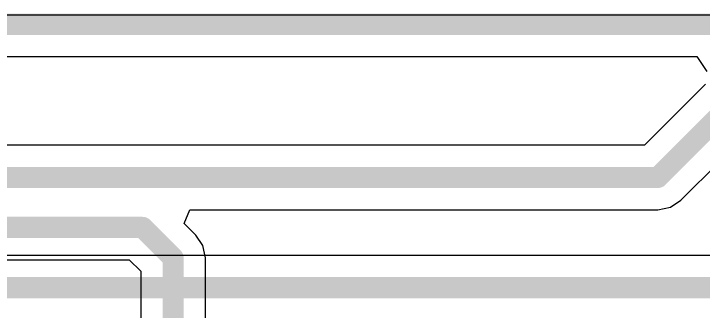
# Model space of a CAD drawing. Header units: inches. Extents: x -11 to 5379, y 0 to 5429.
# Drawn here: x 153.41 to 161.7, y 29.62 to 33.2 of the extents above; entities that cross this region are included whole.
import ezdxf

# ---------------------------------------------------------------- set-up
doc = ezdxf.new("R2010")
doc.units = ezdxf.units.IN
doc.layers.add('Bottom Layer', color=5, linetype='Continuous')
doc.layers.add('Top Layer', color=1, linetype='Continuous')

msp = doc.modelspace()

# ---------------------------------------------------------------- linework, layer by layer
at = {"layer": 'Bottom Layer'}
for p, q in [((149.7104, 32.6856), (161.6235, 32.6856)), ((161.6235, 32.6856), (161.7423, 32.5078)), ((167.7781, 30.2956), (146.372, 30.2956))]:
    msp.add_line(p, q, dxfattribs=at)
for points in [[(149.7104, 33.0741, 0.254, 0.254, 0), (162.0372, 33.0741, 0.254, 0.254, 0)], [(142.1271, 29.9071, 0.254, 0.254, 0), (167.939, 29.9071, 0.254, 0.254, 0)]]:
    msp.add_lwpolyline(points, format="xyseb", dxfattribs=at)
at = {"layer": 'Top Layer'}
for p, q in [((149.6606, 33.1868), (167.8187, 33.1868)), ((161.7266, 32.355), (160.9936, 31.622)), ((161.4292, 30.9588), (162.276, 31.8056)), ((160.9936, 31.622), (146.1645, 31.622)), ((161.3032, 30.8746), (161.4292, 30.9588)), ((155.4571, 30.6808), (155.5251, 30.8451)), ((155.5251, 30.8451), (161.1545, 30.8451)), ((161.1545, 30.8451), (161.3032, 30.8746)), ((155.5976, 30.5403), (155.4571, 30.6808)), ((155.6818, 30.4143), (155.5976, 30.5403)), ((155.7113, 30.2657), (155.6818, 30.4143)), ((155.7113, 24.0033), (155.7113, 30.2657)), ((146.1639, 30.2439), (154.7952, 30.2439)), ((154.7952, 30.2439), (154.9344, 30.1047)), ((154.9344, 30.1047), (154.9344, 23.6709))]:
    msp.add_line(p, q, dxfattribs=at)
for points in [[(161.1545, 31.2335, 0.254, 0.254, 0), (162.2806, 32.3596, 0.254, 0.254, 0)], [(77.4604, 31.2335, 0.254, 0.254, 0), (161.1545, 31.2335, 0.254, 0.254, 0)], [(145.7689, 30.6324, 0.254, 0.254, 0), (154.9561, 30.6324, 0.254, 0.254, 0)], [(154.9561, 30.6324, 0.254, 0.254, 0), (155.3229, 30.2657, 0.254, 0.254, 0)], [(155.3229, 23.6709, 0.254, 0.254, 0), (155.3229, 30.2657, 0.254, 0.254, 0)]]:
    msp.add_lwpolyline(points, format="xyseb", dxfattribs=at)
for points in [[(161.091, 31.2335, 0.127, 0.127, 1), (161.218, 31.2335, 0.127, 0.127, 1)], [(161.091, 31.2335, 0.127, 0.127, 1), (161.218, 31.2335, 0.127, 0.127, 1)], [(154.8926, 30.6324, 0.127, 0.127, 1), (155.0196, 30.6324, 0.127, 0.127, 1)], [(154.8926, 30.6324, 0.127, 0.127, 1), (155.0196, 30.6324, 0.127, 0.127, 1)], [(155.2594, 30.2657, 0.127, 0.127, 1), (155.3864, 30.2657, 0.127, 0.127, 1)], [(155.2594, 30.2657, 0.127, 0.127, 1), (155.3864, 30.2657, 0.127, 0.127, 1)]]:
    msp.add_lwpolyline(points, format="xyseb", close=True, dxfattribs=at)

doc.saveas('drawing.dxf')
